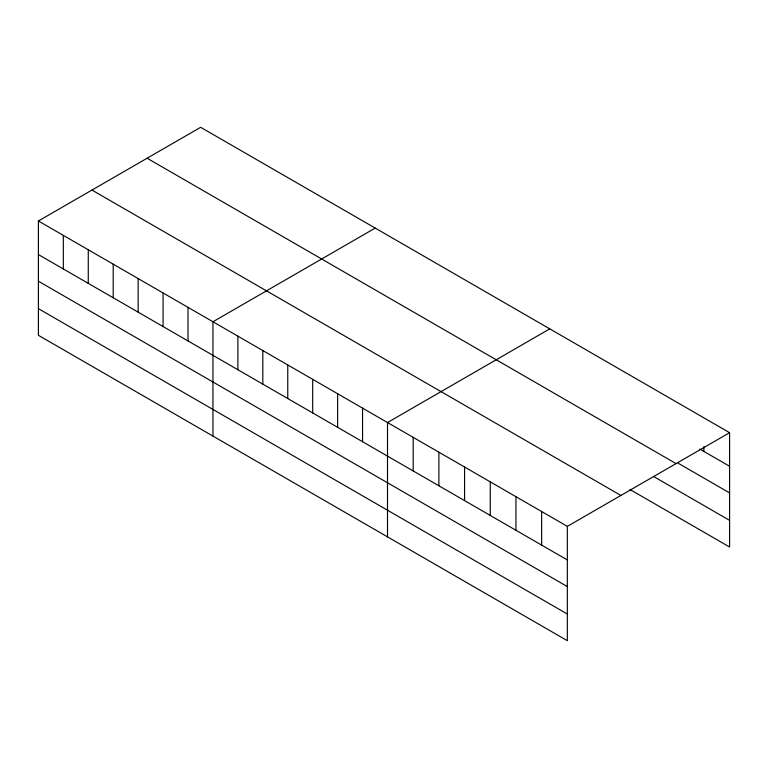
<?xml version="1.0" encoding="UTF-8"?>
<svg xmlns="http://www.w3.org/2000/svg" width="768" height="768" viewBox="0 0 768 768"><rect width="100%" height="100%" fill="white"/><g stroke="black" fill="none" stroke-linecap="round" stroke-linejoin="round"><path stroke-width="1.15" d="M38.4 220.982L567.341 526.368L567.341 640.694L38.4 335.309L38.4 220.982L200.659 127.306L729.6 432.691L729.6 547.018L629.914 489.466M375.206 228.086L212.947 321.763L212.947 436.08M549.763 328.858L387.504 422.544L387.504 536.861M567.341 526.368L729.6 432.691M699.802 449.059L729.6 466.272M678.221 463.248L729.6 492.912M147.11 158.227L676.051 463.603M653.549 476.458L729.6 520.368M91.949 190.07L620.89 495.456M38.4 254.563L567.341 559.949M38.4 281.213L567.341 586.589M38.4 308.659L567.341 614.045M703.91 446.64L703.91 451.44M541.651 511.536L541.651 545.117M515.962 496.704L515.962 530.285M490.272 481.872L490.272 515.443M464.582 467.04L464.582 500.611M438.883 452.208L438.883 485.779M413.194 437.376L413.194 470.947M362.563 408.144L362.563 441.715M337.632 393.744L337.632 427.325M312.691 379.354L312.691 412.925M287.76 364.954L287.76 398.525M262.819 350.554L262.819 384.134M237.888 336.163L237.888 369.734M188.016 307.363L188.016 340.944M163.075 292.973L163.075 326.544M138.144 278.573L138.144 312.154M113.203 264.173L113.203 297.754M88.272 249.782L88.272 283.354M63.331 235.382L63.331 268.963"/></g></svg>
